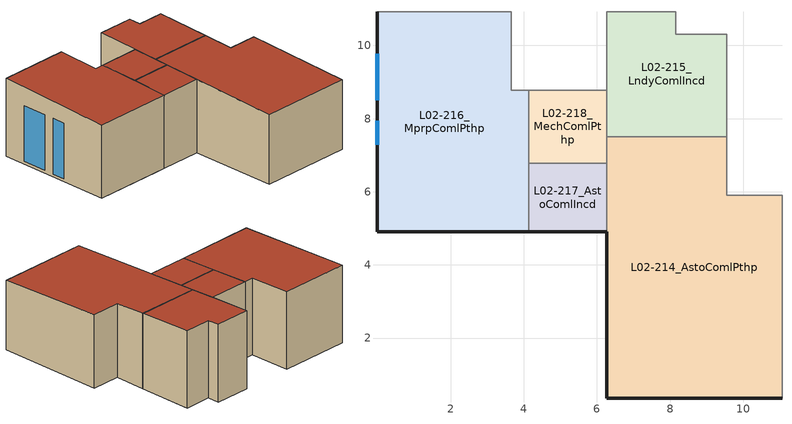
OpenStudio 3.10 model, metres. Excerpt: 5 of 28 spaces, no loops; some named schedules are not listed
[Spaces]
L02-214_AstoComlPthp
 floor to L01-105_IstoComlUncd (Interior Floor 21): 9.54,7.51 9.54,5.9 11.06,5.9 11.06,0.35 6.27,0.35 6.27,7.51 z4.57
 wall outside (Exterior Wall 01/02): 6.27,0.35 11.06,0.35 z4.57:8.13; 6.27,4.9,8.31 6.27,4.9,4.57 6.27,0.35,4.57 6.27,0.35,8.13
 wall to L02-217_AstoComlIncd (Interior Wall 06): 6.27,6.79,8.39 6.27,6.79,4.57 6.27,4.9,4.57 6.27,4.9,8.31
 wall to L02-211_RestComlIncd (Interior Wall 06): 11.06,5.9,8.35 11.06,0.35,8.13 11.06,0.35,4.57 11.06,5.9,4.57
 wall to L02-218_MechComlPthp (Interior Wall 06): 6.27,7.51,8.42 6.27,7.51,4.57 6.27,6.79,4.57 6.27,6.79,8.39
 wall to L02-215_LndyComlIncd (Interior Wall 06): 9.54,7.51 6.27,7.51 z4.57:8.42
 wall to L02-201_CorrComlPthp (Interior Wall 06): 11.06,5.9 9.54,5.9 z4.57:8.35; 9.54,7.51,8.42 9.54,5.9,8.35 9.54,5.9,4.57 9.54,7.51,4.57
 roof outside (Roof 10): 11.06,0.35,8.13 11.06,5.9,8.35 9.54,5.9,8.35 9.54,7.51,8.42 6.27,7.51,8.42 6.27,0.35,8.13
L02-217_AstoComlIncd
 floor adiabatic (Interior Floor 21): 6.27,6.79 6.27,4.9 4.13,4.9 4.13,6.79 z4.57
 wall outside (Exterior Wall 01/02): 4.13,4.9 6.27,4.9 z4.57:8.31
 wall to L02-216_MprpComlPthp: 4.13,6.79,8.39 4.13,6.79,4.57 4.13,4.9,4.57 4.13,4.9,8.31
 wall to L02-218_MechComlPthp (Interior Wall 06): 6.27,6.79 4.13,6.79 z4.57:8.39
 roof outside (Roof 10): 6.27,4.9,8.31 6.27,6.79,8.39 4.13,6.79,8.39 4.13,4.9,8.31
L02-218_MechComlPthp
 floor adiabatic (Interior Floor 21): 6.27,8.78 6.27,6.79 4.13,6.79 4.13,8.78 z4.57
 wall to L02-216_MprpComlPthp: 4.13,8.78,8.47 4.13,8.78,4.57 4.13,6.79,4.57 4.13,6.79,8.39
 wall to L02-215_LndyComlIncd (Interior Wall 06): 6.27,8.78,8.47 6.27,7.51,8.42 6.27,7.51,4.57 6.27,8.78,4.57
 wall to L02-001_ElevComlIncd (Interior Wall 06): 6.27,8.78 4.13,8.78 z4.57:8.47
 roof outside (Roof 10): 6.27,6.79,8.39 6.27,8.78,8.47 4.13,8.78,8.47 4.13,6.79,8.39
L02-215_LndyComlIncd
 floor to L01-105_IstoComlUncd (Interior Floor 21): 8.15,10.93 8.15,10.31 9.54,10.31 9.54,7.51 6.27,7.51 6.27,10.93 z4.57
 wall to L02-201_CorrComlPthp: 8.15,10.93 6.27,10.93 z4.57:8.56; 9.54,10.31 8.15,10.31 z4.57:8.53; 9.54,10.31,8.53 9.54,7.51,8.42 9.54,7.51,4.57 9.54,10.31,4.57; 8.15,10.93,8.56 8.15,10.31,8.53 8.15,10.31,4.57 8.15,10.93,4.57
 wall to L02-001_ElevComlIncd (Interior Wall 06): 6.27,10.93,8.56 6.27,10.93,4.57 6.27,8.78,4.57 6.27,8.78,8.47
 roof outside (Roof 10): 9.54,7.51,8.42 9.54,10.31,8.53 8.15,10.31,8.53 8.15,10.93,8.56 6.27,10.93,8.56 6.27,7.51,8.42
L02-216_MprpComlPthp
 floor adiabatic (Interior Floor 21): 3.65,10.93 3.65,4.9 0,4.9 0,10.93 z4.57; 4.13,8.78 4.13,4.9 3.65,4.9 3.65,8.78 z4.57
 wall outside (Exterior Wall 01/02): 0,4.9 4.13,4.9 z4.57:8.31; 0,10.93,8.56 0,10.93,4.57 0,4.9,4.57 0,4.9,8.31
 wall to L02-201_CorrComlPthp (Interior Wall 06): 3.65,10.93 0,10.93 z4.57:8.56
 wall to L02-001_ElevComlIncd (Interior Wall 06): 4.13,8.78 3.65,8.78 z4.57:8.47; 3.65,10.93,8.56 3.65,8.78,8.47 3.65,8.78,4.57 3.65,10.93,4.57
 window (Window 05): 0,7.95 0,7.29 / 0,9.78 0,8.51 z4.72:7.57
 roof outside (Roof 10): 4.13,4.9,8.31 4.13,8.78,8.47 3.65,8.78,8.47 3.65,10.93,8.56 0,10.93,8.56 0,4.9,8.31
[Site]
Seattle-King County Intl AP-B_WA_USA: Latitude {deg}=47.53; Longitude {deg}=-122.3; Time Zone {hr}=-8; Elevation {m}=20
[SizingPeriod:DesignDay] Barometric Pressure {Pa}=101085; Rain Indicator=No; Snow Indicator=No; Day of Month=21; Daylight Saving Time Indicator=No; Humidity Condition Type=Wetbulb; Dry-Bulb Temperature Range Modifier Type=DefaultMultipliers
Name | Maximum Dry-Bulb Temperature {C} | Daily Dry-Bulb Temperature Range {deltaC} | Wind Speed {m/s} | Wind Direction {deg} | Sky Clearness | Month | Day Type | Wetbulb or DewPoint at Maximum Dry-Bulb {C} | Solar Model Indicator | ASHRAE Clear Sky Optical Depth for Beam Irradiance | ASHRAE Clear Sky Optical Depth for Diffuse Irradiance
Seattle-King County Intl AP-B Ann Htg 99.6% Condns DB | -3.4 | 0 | 2.1 | 150 | 0 | 12 | WinterDesignDay | -3.4 | ASHRAEClearSky
Seattle-King County Intl AP-B Ann Clg 1% Condns DB=>MWB | 27.7 | 9.9 | 3.8 | 310 |  | 7 | SummerDesignDay | 17.8 | ASHRAETau | 0.354 | 2.499
[Site:WaterMainsTemperature]
Calculation Method=Schedule; Temperature Schedule=WaterMainSeattle
[Building]
Building 1: North Axis {deg}=32
[Material]
Name | Roughness | Thickness {m} | Conductivity {W/m-K} | Density {kg/m3} | Specific Heat {J/kg-K} | Thermal Absorptance | Solar Absorptance | Visible Absorptance
Plywood 3/4 in.; Plywood 3/4 in. 1; Plywood 3/4 in. 2; Plywood 3/4 in. 3 | MediumRough | 0.01905 | 0.11544 | 480.554 | 1884.06 | 0.9 | 0.7 | 0.8
1.5 in. Rigid Ins | Smooth | 0.0381 | 0.0288456 | 20.824 | 1465.38
5/8 in. Gypsum Board; 5/8 in. Gypsum Board 2; 5/8 in. Gypsum Board 3 | Smooth | 0.016002 | 0.158656 | 640.739 | 1130.436 | 0.9 | 0.7 | 0.8
Int. Floor Mat. | Smooth | 0.1651 | 0.0265668 | 114.532 | 1256.04
Roof Mat. | Smooth | 0.31115 | 0.0404127 | 68.3988 | 1172.304
5/8 in. Gypsum Board 1 | MediumRough | 0.016002 | 0.158656 | 640.739 | 1130.436 | 0.9 | 0.7 | 0.8
5/8 in. Gypsum Board 5 | MediumRough | 0.016002 | 0.158656 | 640.739 | 1130.436 | 0.9 | 0.7 | 0.9
[Material:NoMass] Roughness=Smooth; Thermal Resistance {m2-K/W}=2.15747
2x6 Wood Stud; 2x6 Wood Stud 1
[Construction]
Exterior Wall 01/02: Plywood 3/4 in., 1.5 in. Rigid Ins, 2x6 Wood Stud, 5/8 in. Gypsum Board
Interior Floor 21: Plywood 3/4 in. 1, Int. Floor Mat., Plywood 3/4 in. 2
Interior Wall 06: 5/8 in. Gypsum Board 1, 2x6 Wood Stud 1, 5/8 in. Gypsum Board 2, 5/8 in. Gypsum Board 3
Roof 10: 5/8 in. Gypsum Board 5, Roof Mat., Plywood 3/4 in. 3
Window 05: Window 05 Material
[WindowMaterial:SimpleGlazingSystem]
Window 05 Material: U-Factor {W/m2-K}=2.10096; Solar Heat Gain Coefficient=0.23; Visible Transmittance=0.47
[Space] Building Story=L2
Name | Thermal Zone | Design Specification Outdoor Air Object
L02-214_AstoComlPthp | Thermal Zone: L02-214_AstoComlPthp | Thermal Zone: L02-214_AstoComlPthp Design Specification Outdoor Air
L02-216_MprpComlPthp; L02-217_AstoComlIncd | Thermal Zone: L02-216_MprpComlPthp | Thermal Zone: L02-216_MprpComlPthp Design Specification Outdoor Air
L02-218_MechComlPthp | Thermal Zone: L02-218_MechComlPthp | Thermal Zone: L02-218_MechComlPthp Design Specification Outdoor Air
L02-215_LndyComlIncd | Thermal Zone: L02-201_CorrComlPthp | Thermal Zone: L02-201_CorrComlPthp Design Specification Outdoor Air
[ThermalZone] Multiplier=1; Use Ideal Air Loads=No
Name | Volume {m3} | Thermostat
Thermal Zone: L02-214_AstoComlPthp | 118.873 | Thermal Zone: L02-214_AstoComlPthp Thermostat
Thermal Zone: L02-216_MprpComlPthp | 107.738 | Thermal Zone: L02-216_MprpComlPthp Thermostat
Thermal Zone: L02-201_CorrComlPthp | 742.386 | Thermal Zone: L02-201_CorrComlPthp Thermostat
Thermal Zone: L02-218_MechComlPthp | 16.4487 | Thermal Zone: L02-218_MechComlPthp Thermostat
[BuildingStory]
L2
[People:Definition] Number of People Calculation Method=People/Area; Fraction Radiant=0.3
Name | People per Space Floor Area {person/m2} | Sensible Heat Fraction
L02-214_AstoComlPthp People Definition; L02-217_AstoComlIncd People Definition; L02-215_LndyComlIncd People Definition | 0.0161459 | 0.366667
L02-216_MprpComlPthp People Definition | 0.358815 | 0.6125
L02-218_MechComlPthp People Definition | 0.0161459 | 0.5
[People] Number of People Schedule=GLBHOcc; Multiplier=1
Name | People Definition | Space or SpaceType | Activity Level Schedule
L02-214_AstoComlPthp People | L02-214_AstoComlPthp People Definition | L02-214_AstoComlPthp | L02-214_AstoComlPthp People Activity Level
L02-216_MprpComlPthp People | L02-216_MprpComlPthp People Definition | L02-216_MprpComlPthp | L02-216_MprpComlPthp People Activity Level
L02-217_AstoComlIncd People | L02-217_AstoComlIncd People Definition | L02-217_AstoComlIncd | L02-217_AstoComlIncd People Activity Level
L02-218_MechComlPthp People | L02-218_MechComlPthp People Definition | L02-218_MechComlPthp | L02-218_MechComlPthp People Activity Level
L02-215_LndyComlIncd People | L02-215_LndyComlIncd People Definition | L02-215_LndyComlIncd | L02-215_LndyComlIncd People Activity Level
[SpaceInfiltration:DesignFlowRate] Schedule=On-user; Design Flow Rate Calculation Method=Flow/ExteriorWallArea; Flow per Exterior Surface Area {m3/s-m2}=0.00017526; Constant Term Coefficient=0; Temperature Term Coefficient=0; Velocity Term Coefficient=0.224052; Velocity Squared Term Coefficient=0; Density Basis=Outdoor
Name | Space or SpaceType
L02-214_AstoComlPthp Space Infiltration Design Flow Rate 1 | L02-214_AstoComlPthp
L02-216_MprpComlPthp Space Infiltration Design Flow Rate 1 | L02-216_MprpComlPthp
L02-217_AstoComlIncd Space Infiltration Design Flow Rate 1 | L02-217_AstoComlIncd
L02-218_MechComlPthp Space Infiltration Design Flow Rate 1 | L02-218_MechComlPthp
L02-215_LndyComlIncd Space Infiltration Design Flow Rate 1 | L02-215_LndyComlIncd
[Lights:Definition] Design Level Calculation Method=Watts/Area; Watts per Space Floor Area {W/m2}=2.84167; Fraction Radiant=0.58; Return Air Fraction=0
L02-214_AstoComlPthp Regulated Lights Definition; L02-216_MprpComlPthp Regulated Lights Definition; L02-217_AstoComlIncd Regulated Lights Definition; L02-218_MechComlPthp Regulated Lights Definition; L02-215_LndyComlIncd Regulated Lights Definition
[Lights] Schedule=GLBHLights; Fraction Replaceable=1
Name | Lights Definition | Space or SpaceType
L02-214_AstoComlPthp Regulated Lights | L02-214_AstoComlPthp Regulated Lights Definition | L02-214_AstoComlPthp
L02-216_MprpComlPthp Regulated Lights | L02-216_MprpComlPthp Regulated Lights Definition | L02-216_MprpComlPthp
L02-217_AstoComlIncd Regulated Lights | L02-217_AstoComlIncd Regulated Lights Definition | L02-217_AstoComlIncd
L02-218_MechComlPthp Regulated Lights | L02-218_MechComlPthp Regulated Lights Definition | L02-218_MechComlPthp
L02-215_LndyComlIncd Regulated Lights | L02-215_LndyComlIncd Regulated Lights Definition | L02-215_LndyComlIncd
[ElectricEquipment:Definition]
Name | Design Level Calculation Method | Watts per Space Floor Area {W/m2} | Fraction Latent | Fraction Radiant | Fraction Lost | Design Level {W}
L02-214_AstoComlPthp Recepticle Loads Definition; L02-217_AstoComlIncd Recepticle Loads Definition; L02-218_MechComlPthp Recepticle Loads Definition | Watts/Area | 2.15278 | 0 | 0.2 | 0
L02-216_MprpComlPthp Recepticle Loads Definition | Watts/Area | 16.1459 | 0 | 0.2 | 0
L02-218_MechComlPthp Elevator Definition | EquipmentLevel |  | 0 | 0 | 0.9 | 10000
L02-215_LndyComlIncd Recepticle Loads Definition | Watts/Area | 46.457 | 0.04 | 0 | 0.62
[ElectricEquipment]
Name | Electric Equipment Definition | Space or SpaceType | Schedule
L02-214_AstoComlPthp Recepticle Loads | L02-214_AstoComlPthp Recepticle Loads Definition | L02-214_AstoComlPthp | GLBHRecept
L02-216_MprpComlPthp Recepticle Loads | L02-216_MprpComlPthp Recepticle Loads Definition | L02-216_MprpComlPthp | GLBHRecept
L02-217_AstoComlIncd Recepticle Loads | L02-217_AstoComlIncd Recepticle Loads Definition | L02-217_AstoComlIncd | GLBHRecept
L02-218_MechComlPthp Recepticle Loads | L02-218_MechComlPthp Recepticle Loads Definition | L02-218_MechComlPthp | GLBHRecept
L02-218_MechComlPthp Elevator | L02-218_MechComlPthp Elevator Definition | L02-218_MechComlPthp | Elev
L02-215_LndyComlIncd Recepticle Loads | L02-215_LndyComlIncd Recepticle Loads Definition | L02-215_LndyComlIncd | GLBHRecept
[DesignSpecification:OutdoorAir] Outdoor Air Flow per Person {m3/s-person}=0
Name | Outdoor Air Method | Outdoor Air Flow per Floor Area {m3/s-m2}
Thermal Zone: L02-214_AstoComlPthp Design Specification Outdoor Air | Sum | 0.00170197
Thermal Zone: L02-216_MprpComlPthp Design Specification Outdoor Air | Sum | 0.00135288
Thermal Zone: L02-201_CorrComlPthp Design Specification Outdoor Air | Sum | 0.000222729
Thermal Zone: L02-218_MechComlPthp Design Specification Outdoor Air | Maximum | 0
[ThermostatSetpoint:DualSetpoint] Heating Setpoint Temperature Schedule=GLBHHtgSetpt
Name | Cooling Setpoint Temperature Schedule
Thermal Zone: L02-214_AstoComlPthp Thermostat; Thermal Zone: L02-216_MprpComlPthp Thermostat; Thermal Zone: L02-201_CorrComlPthp Thermostat | NoClgSetpt
Thermal Zone: L02-218_MechComlPthp Thermostat | GLBHClgSetpt
[Schedule:Day]
GLBHWinOccWD; GLBHWinOccFri; GLBHWinOccSat: 1, 0, 0, 2, 0, 0, 3, 0, 0, 4, 0, 0, 5, 0, 0, 6, 0, 0, 7, 0, 0, 8, 0, 0, 9, 0, 0, 10, 0, 0, 11, 0, 0, 12, 0, 0, 13, 0, 0, 14, 0, 0.2, 15, 0, 0.8, 16, 0, 0.8, 17, 0, 0.8, 18, 0, 0.8, 19, 0, 0.8, 20, 0, 0.8, 21, 0, 0, 22, 0, 0, 23, 0, 0, 24, 0, 0
GLBHWinOccSun: 1, 0, 0, 2, 0, 0, 3, 0, 0, 4, 0, 0, 5, 0, 0, 6, 0, 0, 7, 0, 0, 8, 0, 0, 9, 0, 0, 10, 0, 0, 11, 0, 0, 12, 0, 0, 13, 0, 0, 14, 0, 0, 15, 0, 0, 16, 0, 0, 17, 0, 0, 18, 0, 0, 19, 0, 0, 20, 0, 0, 21, 0, 0, 22, 0, 0, 23, 0, 0, 24, 0, 0
L02-214_AstoComlPthp People Activity Level Default Day; L02-217_AstoComlIncd People Activity Level Default Day; L02-215_LndyComlIncd People Activity Level Default Day: 24, 0, 219.803
L02-216_MprpComlPthp People Activity Level Default Day: 24, 0, 117.228
L02-218_MechComlPthp People Activity Level Default Day: 24, 0, 146.536
[Schedule:Week]
GLBHWinOccWk: GLBHWinOccSun, GLBHWinOccWD, GLBHWinOccWD, GLBHWinOccWD, GLBHWinOccWD, GLBHWinOccFri, GLBHWinOccSat, GLBHWinOccSun, OnDay, OffDay, GLBHWinOccSun, GLBHWinOccSun
GLBHSpFaOccWk: GLBHSpFaOccSun, GLBHSpFaOccWD, GLBHSpFaOccWD, GLBHSpFaOccWD, GLBHSpFaOccWD, GLBHSpFaOccFri, GLBHSpFaOccSat, GLBHSpFaOccSun, OnDay, OffDay, GLBHSpFaOccSun, GLBHSpFaOccSun
GLBHSumOccWk: GLBHSumOccSun, GLBHSumOccWD, GLBHSumOccWD, GLBHSumOccWD, GLBHSumOccWD, GLBHSumOccFri, GLBHSumOccSat, GLBHSumOccSun, OnDay, OffDay, GLBHSumOccSun, GLBHSumOccSun
GLBHWinLightsWk: GLBHWinLightsSun, GLBHWinLightsWD, GLBHWinLightsWD, GLBHWinLightsWD, GLBHWinLightsWD, GLBHWinLightsFri, GLBHWinLightsSat, GLBHWinLightsSun, OnDay, OffDay, GLBHWinLightsSun, GLBHWinLightsSun
GLBHSpFaLightsWk: GLBHSpFaLightsSun, GLBHSpFaLightsWD, GLBHSpFaLightsWD, GLBHSpFaLightsWD, GLBHSpFaLightsWD, GLBHSpFaLightsFri, GLBHSpFaLightsSat, GLBHSpFaLightsSun, OnDay, OffDay, GLBHSpFaLightsSun, GLBHSpFaLightsSun
GLBHSumLightsWk: GLBHSumLightsSun, GLBHSumLightsWD, GLBHSumLightsWD, GLBHSumLightsWD, GLBHSumLightsWD, GLBHSumLightsFri, GLBHSumLightsSat, GLBHSumLightsSun, OnDay, OffDay, GLBHSumLightsSun, GLBHSumLightsSun
GLBHWinReceptWk: GLBHWinReceptSun, GLBHWinReceptWD, GLBHWinReceptWD, GLBHWinReceptWD, GLBHWinReceptWD, GLBHWinReceptFri, GLBHWinReceptSat, GLBHWinReceptSun, OnDay, OffDay, GLBHWinReceptSun, GLBHWinReceptSun
GLBHSpFaReceptWk: GLBHSpFaReceptSun, GLBHSpFaReceptWD, GLBHSpFaReceptWD, GLBHSpFaReceptWD, GLBHSpFaReceptWD, GLBHSpFaReceptFri, GLBHSpFaReceptSat, GLBHSpFaReceptSun, OnDay, OffDay, GLBHSpFaReceptSun, GLBHSpFaReceptSun
GLBHSumReceptWk: GLBHSumReceptSun, GLBHSumReceptWD, GLBHSumReceptWD, GLBHSumReceptWD, GLBHSumReceptWD, GLBHSumReceptFri, GLBHSumReceptSat, GLBHSumReceptSun, OnDay, OffDay, GLBHSumReceptSun, GLBHSumReceptSun
GLBHWinHtgSetptWk: GLBHWinHtgSetptSun, GLBHWinHtgSetptWD, GLBHWinHtgSetptWD, GLBHWinHtgSetptWD, GLBHWinHtgSetptWD, GLBHWinHtgSetptFri, GLBHWinHtgSetptSat, GLBHWinHtgSetptSun, OfficeHtgSetptWD, OfficeHtgSetptWD, GLBHWinHtgSetptSun, GLBHWinHtgSetptSun
GLBHSpFaHtgSetptWk: GLBHSpFaHtgSetptSun, GLBHSpFaHtgSetptWD, GLBHSpFaHtgSetptWD, GLBHSpFaHtgSetptWD, GLBHSpFaHtgSetptWD, GLBHSpFaHtgSetptFri, GLBHSpFaHtgSetptSat, GLBHSpFaHtgSetptSun, OfficeHtgSetptWD, OfficeHtgSetptWD, GLBHSpFaHtgSetptSun, GLBHSpFaHtgSetptSun
GLBHSumHtgSetptWk: GLBHSumHtgSetptSun, GLBHSumHtgSetptWD, GLBHSumHtgSetptWD, GLBHSumHtgSetptWD, GLBHSumHtgSetptWD, GLBHSumHtgSetptFri, GLBHSumHtgSetptSat, GLBHSumHtgSetptSun, OfficeHtgSetptWD, OfficeHtgSetptWD, GLBHSumHtgSetptSun, GLBHSumHtgSetptSun
GLBHWinClgSetptWk: GLBHWinClgSetptSun, GLBHWinClgSetptWD, GLBHWinClgSetptWD, GLBHWinClgSetptWD, GLBHWinClgSetptWD, GLBHWinClgSetptFri, GLBHWinClgSetptSat, GLBHWinClgSetptSun, OfficeClgSetptWD, OfficeClgSetptWD, GLBHWinClgSetptSun, GLBHWinClgSetptSun
GLBHSpFaClgSetptWk: GLBHSpFaClgSetptSun, GLBHSpFaClgSetptWD, GLBHSpFaClgSetptWD, GLBHSpFaClgSetptWD, GLBHSpFaClgSetptWD, GLBHSpFaClgSetptFri, GLBHSpFaClgSetptSat, GLBHSpFaClgSetptSun, OfficeClgSetptWD, OfficeClgSetptWD, GLBHSpFaClgSetptSun, GLBHSpFaClgSetptSun
GLBHSumClgSetptWk: GLBHSumClgSetptSun, GLBHSumClgSetptWD, GLBHSumClgSetptWD, GLBHSumClgSetptWD, GLBHSumClgSetptWD, GLBHSumClgSetptFri, GLBHSumClgSetptSat, GLBHSumClgSetptSun, OfficeClgSetptWD, OfficeClgSetptWD, GLBHSumClgSetptSun, GLBHSumClgSetptSun
OnWk: OnDay, OnDay, OnDay, OnDay, OnDay, OnDay, OnDay, OnDay, OnDay, OnDay, OnDay, OnDay
ElevWk: ElevDay, ElevDay, ElevDay, ElevDay, ElevDay, ElevDay, ElevDay, ElevDay, ElevDay, OffDay, ElevDay, ElevDay
NoClgSetpt Wk: NoClgSetpt Day, NoClgSetpt Day, NoClgSetpt Day, NoClgSetpt Day, NoClgSetpt Day, NoClgSetpt Day, NoClgSetpt Day, NoClgSetpt Day, OfficeClgSetptWD, OfficeClgSetptWD, NoClgSetpt Day, NoClgSetpt Day
WaterMainSeattleJanWk: WaterMainSeattleJan, WaterMainSeattleJan, WaterMainSeattleJan, WaterMainSeattleJan, WaterMainSeattleJan, WaterMainSeattleJan, WaterMainSeattleJan, WaterMainSeattleJan, WaterMainSeattleJan, WaterMainSeattleJan, WaterMainSeattleJan, WaterMainSeattleJan
WaterMainSeattleFebWk: WaterMainSeattleFeb, WaterMainSeattleFeb, WaterMainSeattleFeb, WaterMainSeattleFeb, WaterMainSeattleFeb, WaterMainSeattleFeb, WaterMainSeattleFeb, WaterMainSeattleFeb, WaterMainSeattleFeb, WaterMainSeattleFeb, WaterMainSeattleFeb, WaterMainSeattleFeb
WaterMainSeattleMarWk: WaterMainSeattleMar, WaterMainSeattleMar, WaterMainSeattleMar, WaterMainSeattleMar, WaterMainSeattleMar, WaterMainSeattleMar, WaterMainSeattleMar, WaterMainSeattleMar, WaterMainSeattleMar, WaterMainSeattleMar, WaterMainSeattleMar, WaterMainSeattleMar
WaterMainSeattleAprWk: WaterMainSeattleApr, WaterMainSeattleApr, WaterMainSeattleApr, WaterMainSeattleApr, WaterMainSeattleApr, WaterMainSeattleApr, WaterMainSeattleApr, WaterMainSeattleApr, WaterMainSeattleApr, WaterMainSeattleApr, WaterMainSeattleApr, WaterMainSeattleApr
WaterMainSeattleMayWk: WaterMainSeattleMay, WaterMainSeattleMay, WaterMainSeattleMay, WaterMainSeattleMay, WaterMainSeattleMay, WaterMainSeattleMay, WaterMainSeattleMay, WaterMainSeattleMay, WaterMainSeattleMay, WaterMainSeattleMay, WaterMainSeattleMay, WaterMainSeattleMay
WaterMainSeattleJunWk: WaterMainSeattleJun, WaterMainSeattleJun, WaterMainSeattleJun, WaterMainSeattleJun, WaterMainSeattleJun, WaterMainSeattleJun, WaterMainSeattleJun, WaterMainSeattleJun, WaterMainSeattleJun, WaterMainSeattleJun, WaterMainSeattleJun, WaterMainSeattleJun
WaterMainSeattleJulWk: WaterMainSeattleJul, WaterMainSeattleJul, WaterMainSeattleJul, WaterMainSeattleJul, WaterMainSeattleJul, WaterMainSeattleJul, WaterMainSeattleJul, WaterMainSeattleJul, WaterMainSeattleJul, WaterMainSeattleJul, WaterMainSeattleJul, WaterMainSeattleJul
WaterMainSeattleAugWk: WaterMainSeattleAug, WaterMainSeattleAug, WaterMainSeattleAug, WaterMainSeattleAug, WaterMainSeattleAug, WaterMainSeattleAug, WaterMainSeattleAug, WaterMainSeattleAug, WaterMainSeattleAug, WaterMainSeattleAug, WaterMainSeattleAug, WaterMainSeattleAug
WaterMainSeattleSepWk: WaterMainSeattleSep, WaterMainSeattleSep, WaterMainSeattleSep, WaterMainSeattleSep, WaterMainSeattleSep, WaterMainSeattleSep, WaterMainSeattleSep, WaterMainSeattleSep, WaterMainSeattleSep, WaterMainSeattleSep, WaterMainSeattleSep, WaterMainSeattleSep
WaterMainSeattleOctWk: WaterMainSeattleOct, WaterMainSeattleOct, WaterMainSeattleOct, WaterMainSeattleOct, WaterMainSeattleOct, WaterMainSeattleOct, WaterMainSeattleOct, WaterMainSeattleOct, WaterMainSeattleOct, WaterMainSeattleOct, WaterMainSeattleOct, WaterMainSeattleOct
WaterMainSeattleNovWk: WaterMainSeattleNov, WaterMainSeattleNov, WaterMainSeattleNov, WaterMainSeattleNov, WaterMainSeattleNov, WaterMainSeattleNov, WaterMainSeattleNov, WaterMainSeattleNov, WaterMainSeattleNov, WaterMainSeattleNov, WaterMainSeattleNov, WaterMainSeattleNov
WaterMainSeattleDecWk: WaterMainSeattleDec, WaterMainSeattleDec, WaterMainSeattleDec, WaterMainSeattleDec, WaterMainSeattleDec, WaterMainSeattleDec, WaterMainSeattleDec, WaterMainSeattleDec, WaterMainSeattleDec, WaterMainSeattleDec, WaterMainSeattleDec, WaterMainSeattleDec
[Schedule:Year]
GLBHOcc: 1, 15, GLBHWinOccWk, 6, 15, GLBHSpFaOccWk, 9, 15, GLBHSumOccWk, 11, 15, GLBHSpFaOccWk, 12, 31, GLBHWinOccWk
GLBHLights: 1, 15, GLBHWinLightsWk, 6, 15, GLBHSpFaLightsWk, 9, 15, GLBHSumLightsWk, 11, 15, GLBHSpFaLightsWk, 12, 31, GLBHWinOccWk
GLBHRecept: 1, 15, GLBHWinReceptWk, 6, 15, GLBHSpFaReceptWk, 9, 15, GLBHSumReceptWk, 11, 15, GLBHSpFaReceptWk, 12, 31, GLBHWinReceptWk
GLBHHtgSetpt: 1, 15, GLBHWinHtgSetptWk, 6, 15, GLBHSpFaHtgSetptWk, 9, 15, GLBHSumHtgSetptWk, 11, 15, GLBHSpFaHtgSetptWk, 12, 31, GLBHWinHtgSetptWk
GLBHClgSetpt: 1, 15, GLBHWinClgSetptWk, 6, 15, GLBHSpFaClgSetptWk, 9, 15, GLBHSumClgSetptWk, 11, 15, GLBHSpFaClgSetptWk, 12, 31, GLBHWinClgSetptWk
On-user: 12, 31, OnWk
Elev: 12, 31, ElevWk
NoClgSetpt: 12, 31, NoClgSetpt Wk
WaterMainSeattle: 1, 31, WaterMainSeattleJanWk, 2, 28, WaterMainSeattleFebWk, 3, 31, WaterMainSeattleMarWk, 4, 30, WaterMainSeattleAprWk, 5, 31, WaterMainSeattleMayWk, 6, 30, WaterMainSeattleJunWk, 7, 31, WaterMainSeattleJulWk, 8, 31, WaterMainSeattleAugWk, 9, 30, WaterMainSeattleSepWk, 10, 31, WaterMainSeattleOctWk, 11, 30, WaterMainSeattleNovWk, 12, 31, WaterMainSeattleDecWk
[Schedule:Ruleset]
Name | Default Day Schedule
L02-214_AstoComlPthp People Activity Level | L02-214_AstoComlPthp People Activity Level Default Day
L02-216_MprpComlPthp People Activity Level | L02-216_MprpComlPthp People Activity Level Default Day
L02-217_AstoComlIncd People Activity Level | L02-217_AstoComlIncd People Activity Level Default Day
L02-218_MechComlPthp People Activity Level | L02-218_MechComlPthp People Activity Level Default Day
L02-215_LndyComlIncd People Activity Level | L02-215_LndyComlIncd People Activity Level Default Day
